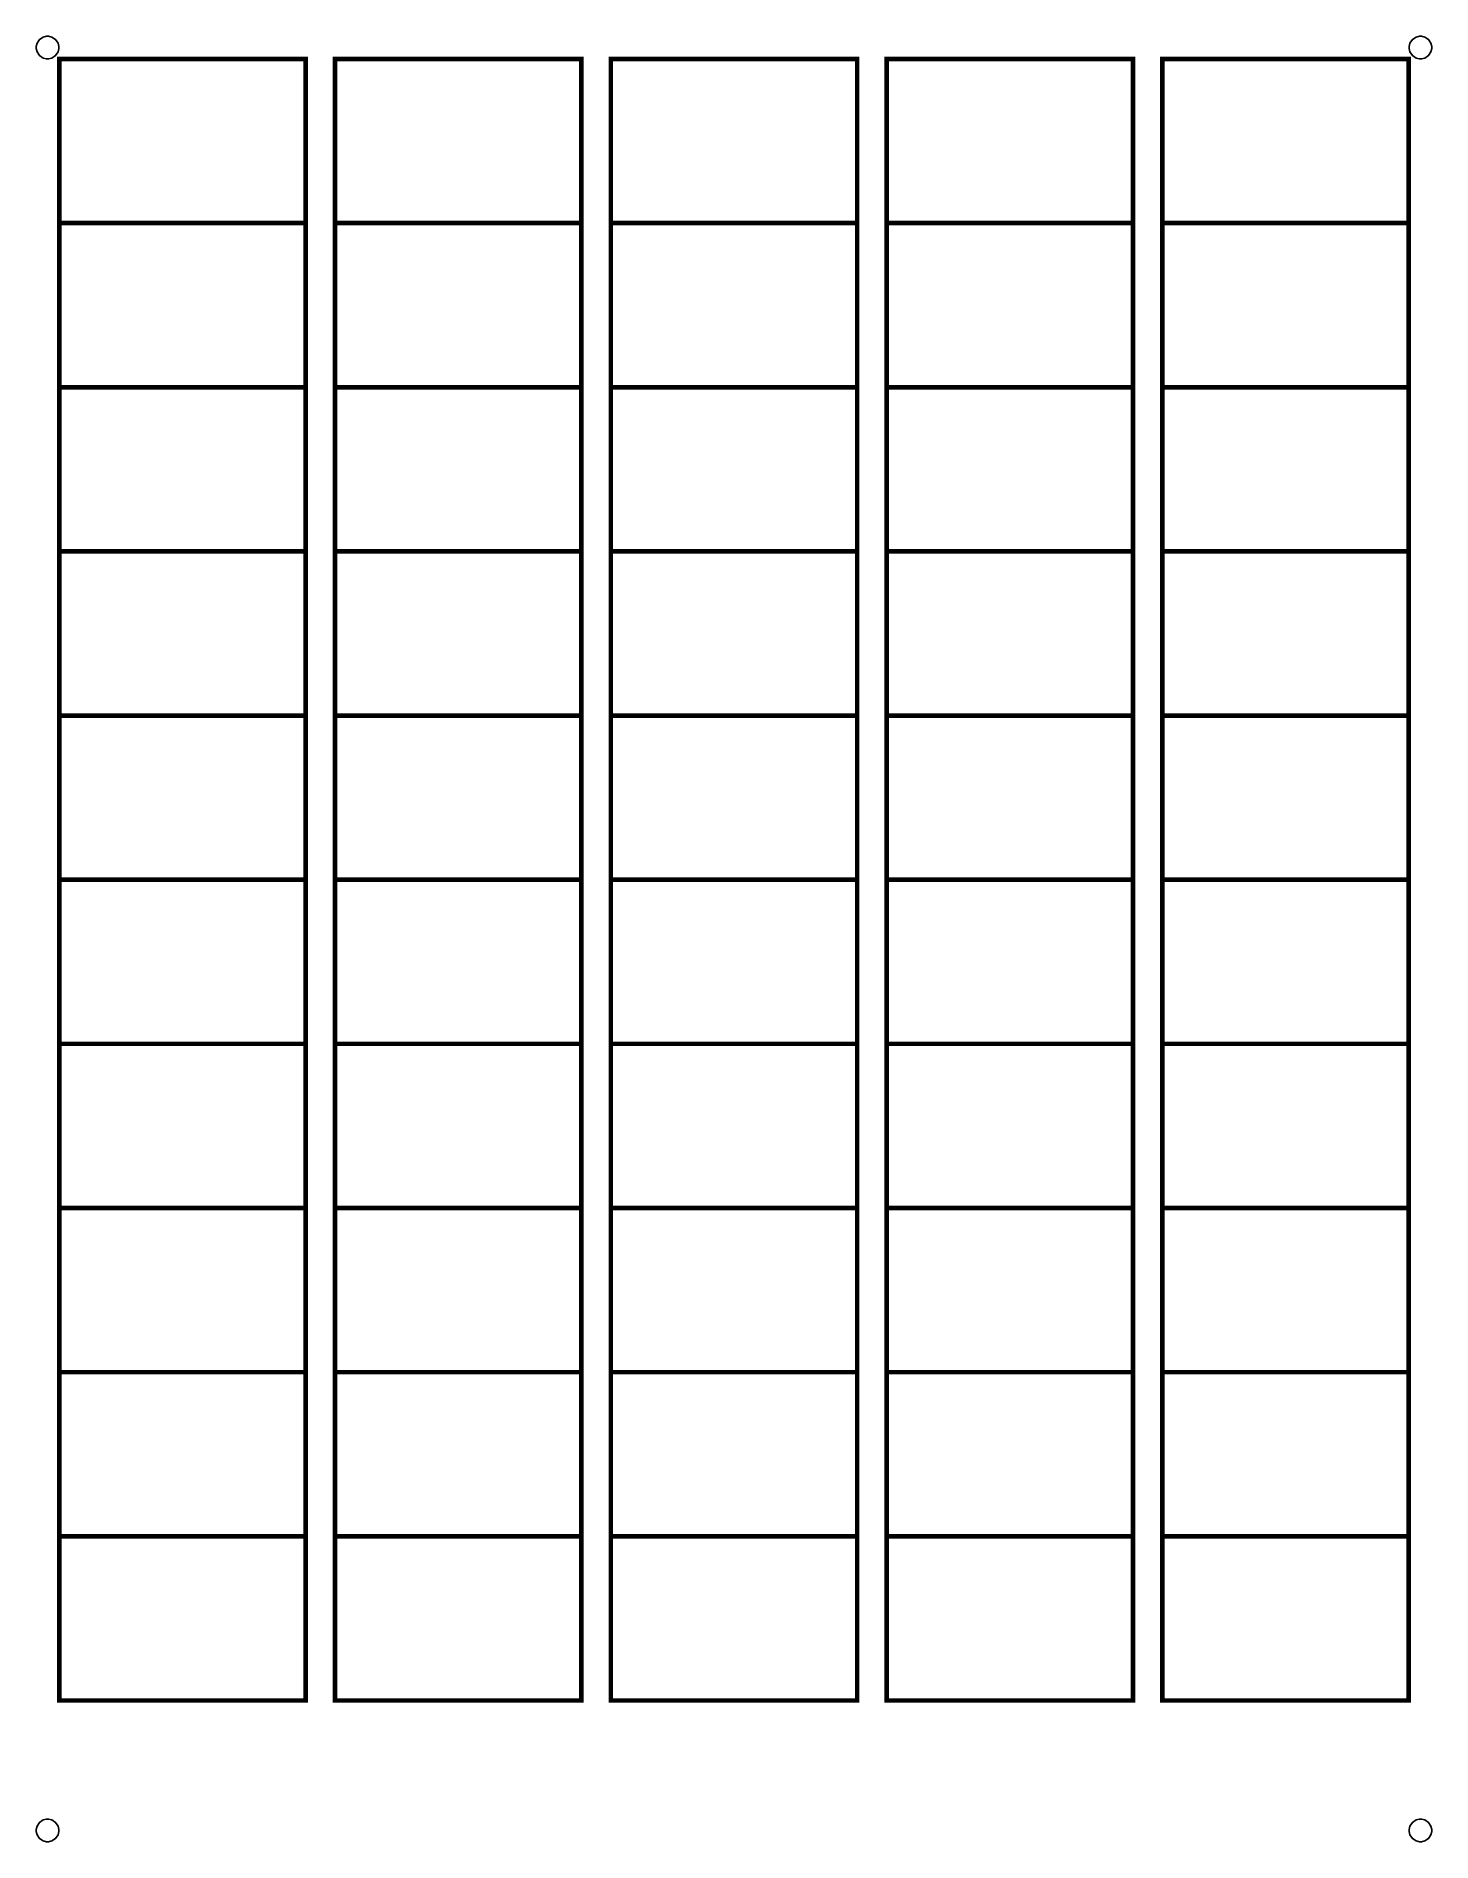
# Model space of a CAD drawing. Extents: x 0 to 216, y 0 to 279.
import ezdxf

# ---------------------------------------------------------------- set-up
doc = ezdxf.new("R2010")
doc.units = 0
doc.layers.add('C00-00-00-BLACK', color=7, linetype='CONTINUOUS')

msp = doc.modelspace()

# ---------------------------------------------------------------- linework, layer by layer
at = {"layer": 'C00-00-00-BLACK'}
for points in [[(3.52778, 277.636), (3.52778, 277.808), (3.3886, 278.324), (3.01101, 278.885), (2.45015, 279.262), (1.93477, 279.4), (1.76389, 279.4), (1.59163, 279.4), (1.07625, 279.262), (0.515387, 278.885), (0.137804, 278.324), (0, 277.808), (0, 277.636), (0, 277.465), (0.137804, 276.95), (0.515387, 276.389), (1.07625, 276.012), (1.59163, 275.872), (1.76389, 275.872), (1.93477, 275.872), (2.45015, 276.012), (3.01101, 276.389), (3.3886, 276.95), (3.52778, 277.465), (3.52778, 277.636)], [(3.52778, 277.636), (3.52778, 277.808), (3.3886, 278.324), (3.01101, 278.885), (2.45015, 279.262), (1.93477, 279.4), (1.76389, 279.4), (1.59163, 279.4), (1.07625, 279.262), (0.515387, 278.885), (0.137804, 278.324), (0, 277.808), (0, 277.636), (0, 277.465), (0.137804, 276.95), (0.515387, 276.389), (1.07625, 276.012), (1.59163, 275.872), (1.76389, 275.872), (1.93477, 275.872), (2.45015, 276.012), (3.01101, 276.389), (3.3886, 276.95), (3.52778, 277.465), (3.52778, 277.636)], [(3.52778, 277.636), (3.52778, 277.808), (3.3886, 278.324), (3.01101, 278.885), (2.45015, 279.262), (1.93477, 279.4), (1.76389, 279.4), (1.59163, 279.4), (1.07625, 279.262), (0.515387, 278.885), (0.137804, 278.324), (0, 277.808), (0, 277.636), (0, 277.465), (0.137804, 276.95), (0.515387, 276.389), (1.07625, 276.012), (1.59163, 275.872), (1.76389, 275.872), (1.93477, 275.872), (2.45015, 276.012), (3.01101, 276.389), (3.3886, 276.95), (3.52778, 277.465), (3.52778, 277.636)], [(3.52778, 277.636), (3.52778, 277.808), (3.3886, 278.324), (3.01101, 278.885), (2.45015, 279.262), (1.93477, 279.4), (1.76389, 279.4), (1.59163, 279.4), (1.07625, 279.262), (0.515387, 278.885), (0.137804, 278.324), (0, 277.808), (0, 277.636), (0, 277.465), (0.137804, 276.95), (0.515387, 276.389), (1.07625, 276.012), (1.59163, 275.872), (1.76389, 275.872), (1.93477, 275.872), (2.45015, 276.012), (3.01101, 276.389), (3.3886, 276.95), (3.52778, 277.465), (3.52778, 277.636)], [(3.52778, 277.636), (3.52778, 277.808), (3.3886, 278.324), (3.01101, 278.885), (2.45015, 279.262), (1.93477, 279.4), (1.76389, 279.4), (1.59163, 279.4), (1.07625, 279.262), (0.515387, 278.885), (0.137804, 278.324), (0, 277.808), (0, 277.636), (0, 277.465), (0.137804, 276.95), (0.515387, 276.389), (1.07625, 276.012), (1.59163, 275.872), (1.76389, 275.872), (1.93477, 275.872), (2.45015, 276.012), (3.01101, 276.389), (3.3886, 276.95), (3.52778, 277.465), (3.52778, 277.636)], [(3.52778, 277.636), (3.52778, 277.808), (3.3886, 278.324), (3.01101, 278.885), (2.45015, 279.262), (1.93477, 279.4), (1.76389, 279.4), (1.59163, 279.4), (1.07625, 279.262), (0.515387, 278.885), (0.137804, 278.324), (0, 277.808), (0, 277.636), (0, 277.465), (0.137804, 276.95), (0.515387, 276.389), (1.07625, 276.012), (1.59163, 275.872), (1.76389, 275.872), (1.93477, 275.872), (2.45015, 276.012), (3.01101, 276.389), (3.3886, 276.95), (3.52778, 277.465), (3.52778, 277.636)], [(3.52778, 277.636), (3.52778, 277.808), (3.3886, 278.324), (3.01101, 278.885), (2.45015, 279.262), (1.93477, 279.4), (1.76389, 279.4), (1.59163, 279.4), (1.07625, 279.262), (0.515387, 278.885), (0.137804, 278.324), (0, 277.808), (0, 277.636), (0, 277.465), (0.137804, 276.95), (0.515387, 276.389), (1.07625, 276.012), (1.59163, 275.872), (1.76389, 275.872), (1.93477, 275.872), (2.45015, 276.012), (3.01101, 276.389), (3.3886, 276.95), (3.52778, 277.465), (3.52778, 277.636)], [(3.52778, 277.636), (3.52778, 277.808), (3.3886, 278.324), (3.01101, 278.885), (2.45015, 279.262), (1.93477, 279.4), (1.76389, 279.4), (1.59163, 279.4), (1.07625, 279.262), (0.515387, 278.885), (0.137804, 278.324), (0, 277.808), (0, 277.636), (0, 277.465), (0.137804, 276.95), (0.515387, 276.389), (1.07625, 276.012), (1.59163, 275.872), (1.76389, 275.872), (1.93477, 275.872), (2.45015, 276.012), (3.01101, 276.389), (3.3886, 276.95), (3.52778, 277.465), (3.52778, 277.636)], [(3.52778, 277.636), (3.52778, 277.808), (3.3886, 278.324), (3.01101, 278.885), (2.45015, 279.262), (1.93477, 279.4), (1.76389, 279.4), (1.59163, 279.4), (1.07625, 279.262), (0.515387, 278.885), (0.137804, 278.324), (0, 277.808), (0, 277.636), (0, 277.465), (0.137804, 276.95), (0.515387, 276.389), (1.07625, 276.012), (1.59163, 275.872), (1.76389, 275.872), (1.93477, 275.872), (2.45015, 276.012), (3.01101, 276.389), (3.3886, 276.95), (3.52778, 277.465), (3.52778, 277.636)], [(3.52778, 277.636), (3.52778, 277.808), (3.3886, 278.324), (3.01101, 278.885), (2.45015, 279.262), (1.93477, 279.4), (1.76389, 279.4), (1.59163, 279.4), (1.07625, 279.262), (0.515387, 278.885), (0.137804, 278.324), (0, 277.808), (0, 277.636), (0, 277.465), (0.137804, 276.95), (0.515387, 276.389), (1.07625, 276.012), (1.59163, 275.872), (1.76389, 275.872), (1.93477, 275.872), (2.45015, 276.012), (3.01101, 276.389), (3.3886, 276.95), (3.52778, 277.465), (3.52778, 277.636)], [(215.9, 277.636), (215.9, 277.808), (215.761, 278.324), (215.383, 278.885), (214.822, 279.262), (214.307, 279.4), (214.136, 279.4), (213.964, 279.4), (213.449, 279.262), (212.888, 278.885), (212.51, 278.324), (212.372, 277.808), (212.372, 277.636), (212.372, 277.465), (212.51, 276.95), (212.888, 276.389), (213.449, 276.012), (213.964, 275.872), (214.136, 275.872), (214.307, 275.872), (214.822, 276.012), (215.383, 276.389), (215.761, 276.95), (215.9, 277.465), (215.9, 277.636)], [(215.9, 277.636), (215.9, 277.808), (215.761, 278.324), (215.383, 278.885), (214.822, 279.262), (214.307, 279.4), (214.136, 279.4), (213.964, 279.4), (213.449, 279.262), (212.888, 278.885), (212.51, 278.324), (212.372, 277.808), (212.372, 277.636), (212.372, 277.465), (212.51, 276.95), (212.888, 276.389), (213.449, 276.012), (213.964, 275.872), (214.136, 275.872), (214.307, 275.872), (214.822, 276.012), (215.383, 276.389), (215.761, 276.95), (215.9, 277.465), (215.9, 277.636)], [(215.9, 277.636), (215.9, 277.808), (215.761, 278.324), (215.383, 278.885), (214.822, 279.262), (214.307, 279.4), (214.136, 279.4), (213.964, 279.4), (213.449, 279.262), (212.888, 278.885), (212.51, 278.324), (212.372, 277.808), (212.372, 277.636), (212.372, 277.465), (212.51, 276.95), (212.888, 276.389), (213.449, 276.012), (213.964, 275.872), (214.136, 275.872), (214.307, 275.872), (214.822, 276.012), (215.383, 276.389), (215.761, 276.95), (215.9, 277.465), (215.9, 277.636)], [(215.9, 277.636), (215.9, 277.808), (215.761, 278.324), (215.383, 278.885), (214.822, 279.262), (214.307, 279.4), (214.136, 279.4), (213.964, 279.4), (213.449, 279.262), (212.888, 278.885), (212.51, 278.324), (212.372, 277.808), (212.372, 277.636), (212.372, 277.465), (212.51, 276.95), (212.888, 276.389), (213.449, 276.012), (213.964, 275.872), (214.136, 275.872), (214.307, 275.872), (214.822, 276.012), (215.383, 276.389), (215.761, 276.95), (215.9, 277.465), (215.9, 277.636)], [(215.9, 277.636), (215.9, 277.808), (215.761, 278.324), (215.383, 278.885), (214.822, 279.262), (214.307, 279.4), (214.136, 279.4), (213.964, 279.4), (213.449, 279.262), (212.888, 278.885), (212.51, 278.324), (212.372, 277.808), (212.372, 277.636), (212.372, 277.465), (212.51, 276.95), (212.888, 276.389), (213.449, 276.012), (213.964, 275.872), (214.136, 275.872), (214.307, 275.872), (214.822, 276.012), (215.383, 276.389), (215.761, 276.95), (215.9, 277.465), (215.9, 277.636)], [(215.9, 277.636), (215.9, 277.808), (215.761, 278.324), (215.383, 278.885), (214.822, 279.262), (214.307, 279.4), (214.136, 279.4), (213.964, 279.4), (213.449, 279.262), (212.888, 278.885), (212.51, 278.324), (212.372, 277.808), (212.372, 277.636), (212.372, 277.465), (212.51, 276.95), (212.888, 276.389), (213.449, 276.012), (213.964, 275.872), (214.136, 275.872), (214.307, 275.872), (214.822, 276.012), (215.383, 276.389), (215.761, 276.95), (215.9, 277.465), (215.9, 277.636)], [(215.9, 277.636), (215.9, 277.808), (215.761, 278.324), (215.383, 278.885), (214.822, 279.262), (214.307, 279.4), (214.136, 279.4), (213.964, 279.4), (213.449, 279.262), (212.888, 278.885), (212.51, 278.324), (212.372, 277.808), (212.372, 277.636), (212.372, 277.465), (212.51, 276.95), (212.888, 276.389), (213.449, 276.012), (213.964, 275.872), (214.136, 275.872), (214.307, 275.872), (214.822, 276.012), (215.383, 276.389), (215.761, 276.95), (215.9, 277.465), (215.9, 277.636)], [(215.9, 277.636), (215.9, 277.808), (215.761, 278.324), (215.383, 278.885), (214.822, 279.262), (214.307, 279.4), (214.136, 279.4), (213.964, 279.4), (213.449, 279.262), (212.888, 278.885), (212.51, 278.324), (212.372, 277.808), (212.372, 277.636), (212.372, 277.465), (212.51, 276.95), (212.888, 276.389), (213.449, 276.012), (213.964, 275.872), (214.136, 275.872), (214.307, 275.872), (214.822, 276.012), (215.383, 276.389), (215.761, 276.95), (215.9, 277.465), (215.9, 277.636)], [(215.9, 277.636), (215.9, 277.808), (215.761, 278.324), (215.383, 278.885), (214.822, 279.262), (214.307, 279.4), (214.136, 279.4), (213.964, 279.4), (213.449, 279.262), (212.888, 278.885), (212.51, 278.324), (212.372, 277.808), (212.372, 277.636), (212.372, 277.465), (212.51, 276.95), (212.888, 276.389), (213.449, 276.012), (213.964, 275.872), (214.136, 275.872), (214.307, 275.872), (214.822, 276.012), (215.383, 276.389), (215.761, 276.95), (215.9, 277.465), (215.9, 277.636)], [(215.9, 277.636), (215.9, 277.808), (215.761, 278.324), (215.383, 278.885), (214.822, 279.262), (214.307, 279.4), (214.136, 279.4), (213.964, 279.4), (213.449, 279.262), (212.888, 278.885), (212.51, 278.324), (212.372, 277.808), (212.372, 277.636), (212.372, 277.465), (212.51, 276.95), (212.888, 276.389), (213.449, 276.012), (213.964, 275.872), (214.136, 275.872), (214.307, 275.872), (214.822, 276.012), (215.383, 276.389), (215.761, 276.95), (215.9, 277.465), (215.9, 277.636)], [(3.52778, 1.76389), (3.52778, 1.93614), (3.3886, 2.45153), (3.01101, 3.01239), (2.45015, 3.38998), (1.93477, 3.52778), (1.76389, 3.52778), (1.59163, 3.52778), (1.07625, 3.38998), (0.515387, 3.01239), (0.137804, 2.45153), (0, 1.93614), (0, 1.76389), (0, 1.59301), (0.137804, 1.07763), (0.515387, 0.516763), (1.07625, 0.139182), (1.59163, 0), (1.76389, 0), (1.93477, 0), (2.45015, 0.139182), (3.01101, 0.516763), (3.3886, 1.07763), (3.52778, 1.59301), (3.52778, 1.76389)], [(3.52778, 1.76389), (3.52778, 1.93614), (3.3886, 2.45153), (3.01101, 3.01239), (2.45015, 3.38998), (1.93477, 3.52778), (1.76389, 3.52778), (1.59163, 3.52778), (1.07625, 3.38998), (0.515387, 3.01239), (0.137804, 2.45153), (0, 1.93614), (0, 1.76389), (0, 1.59301), (0.137804, 1.07763), (0.515387, 0.516763), (1.07625, 0.139182), (1.59163, 0), (1.76389, 0), (1.93477, 0), (2.45015, 0.139182), (3.01101, 0.516763), (3.3886, 1.07763), (3.52778, 1.59301), (3.52778, 1.76389)], [(3.52778, 1.76389), (3.52778, 1.93614), (3.3886, 2.45153), (3.01101, 3.01239), (2.45015, 3.38998), (1.93477, 3.52778), (1.76389, 3.52778), (1.59163, 3.52778), (1.07625, 3.38998), (0.515387, 3.01239), (0.137804, 2.45153), (0, 1.93614), (0, 1.76389), (0, 1.59301), (0.137804, 1.07763), (0.515387, 0.516763), (1.07625, 0.139182), (1.59163, 0), (1.76389, 0), (1.93477, 0), (2.45015, 0.139182), (3.01101, 0.516763), (3.3886, 1.07763), (3.52778, 1.59301), (3.52778, 1.76389)], [(3.52778, 1.76389), (3.52778, 1.93614), (3.3886, 2.45153), (3.01101, 3.01239), (2.45015, 3.38998), (1.93477, 3.52778), (1.76389, 3.52778), (1.59163, 3.52778), (1.07625, 3.38998), (0.515387, 3.01239), (0.137804, 2.45153), (0, 1.93614), (0, 1.76389), (0, 1.59301), (0.137804, 1.07763), (0.515387, 0.516763), (1.07625, 0.139182), (1.59163, 0), (1.76389, 0), (1.93477, 0), (2.45015, 0.139182), (3.01101, 0.516763), (3.3886, 1.07763), (3.52778, 1.59301), (3.52778, 1.76389)], [(3.52778, 1.76389), (3.52778, 1.93614), (3.3886, 2.45153), (3.01101, 3.01239), (2.45015, 3.38998), (1.93477, 3.52778), (1.76389, 3.52778), (1.59163, 3.52778), (1.07625, 3.38998), (0.515387, 3.01239), (0.137804, 2.45153), (0, 1.93614), (0, 1.76389), (0, 1.59301), (0.137804, 1.07763), (0.515387, 0.516763), (1.07625, 0.139182), (1.59163, 0), (1.76389, 0), (1.93477, 0), (2.45015, 0.139182), (3.01101, 0.516763), (3.3886, 1.07763), (3.52778, 1.59301), (3.52778, 1.76389)], [(3.52778, 1.76389), (3.52778, 1.93614), (3.3886, 2.45153), (3.01101, 3.01239), (2.45015, 3.38998), (1.93477, 3.52778), (1.76389, 3.52778), (1.59163, 3.52778), (1.07625, 3.38998), (0.515387, 3.01239), (0.137804, 2.45153), (0, 1.93614), (0, 1.76389), (0, 1.59301), (0.137804, 1.07763), (0.515387, 0.516763), (1.07625, 0.139182), (1.59163, 0), (1.76389, 0), (1.93477, 0), (2.45015, 0.139182), (3.01101, 0.516763), (3.3886, 1.07763), (3.52778, 1.59301), (3.52778, 1.76389)], [(3.52778, 1.76389), (3.52778, 1.93614), (3.3886, 2.45153), (3.01101, 3.01239), (2.45015, 3.38998), (1.93477, 3.52778), (1.76389, 3.52778), (1.59163, 3.52778), (1.07625, 3.38998), (0.515387, 3.01239), (0.137804, 2.45153), (0, 1.93614), (0, 1.76389), (0, 1.59301), (0.137804, 1.07763), (0.515387, 0.516763), (1.07625, 0.139182), (1.59163, 0), (1.76389, 0), (1.93477, 0), (2.45015, 0.139182), (3.01101, 0.516763), (3.3886, 1.07763), (3.52778, 1.59301), (3.52778, 1.76389)], [(3.52778, 1.76389), (3.52778, 1.93614), (3.3886, 2.45153), (3.01101, 3.01239), (2.45015, 3.38998), (1.93477, 3.52778), (1.76389, 3.52778), (1.59163, 3.52778), (1.07625, 3.38998), (0.515387, 3.01239), (0.137804, 2.45153), (0, 1.93614), (0, 1.76389), (0, 1.59301), (0.137804, 1.07763), (0.515387, 0.516763), (1.07625, 0.139182), (1.59163, 0), (1.76389, 0), (1.93477, 0), (2.45015, 0.139182), (3.01101, 0.516763), (3.3886, 1.07763), (3.52778, 1.59301), (3.52778, 1.76389)], [(3.52778, 1.76389), (3.52778, 1.93614), (3.3886, 2.45153), (3.01101, 3.01239), (2.45015, 3.38998), (1.93477, 3.52778), (1.76389, 3.52778), (1.59163, 3.52778), (1.07625, 3.38998), (0.515387, 3.01239), (0.137804, 2.45153), (0, 1.93614), (0, 1.76389), (0, 1.59301), (0.137804, 1.07763), (0.515387, 0.516763), (1.07625, 0.139182), (1.59163, 0), (1.76389, 0), (1.93477, 0), (2.45015, 0.139182), (3.01101, 0.516763), (3.3886, 1.07763), (3.52778, 1.59301), (3.52778, 1.76389)], [(3.52778, 1.76389), (3.52778, 1.93614), (3.3886, 2.45153), (3.01101, 3.01239), (2.45015, 3.38998), (1.93477, 3.52778), (1.76389, 3.52778), (1.59163, 3.52778), (1.07625, 3.38998), (0.515387, 3.01239), (0.137804, 2.45153), (0, 1.93614), (0, 1.76389), (0, 1.59301), (0.137804, 1.07763), (0.515387, 0.516763), (1.07625, 0.139182), (1.59163, 0), (1.76389, 0), (1.93477, 0), (2.45015, 0.139182), (3.01101, 0.516763), (3.3886, 1.07763), (3.52778, 1.59301), (3.52778, 1.76389)], [(215.9, 1.76389), (215.9, 1.93614), (215.761, 2.45153), (215.383, 3.01239), (214.822, 3.38998), (214.307, 3.52778), (214.136, 3.52778), (213.964, 3.52778), (213.449, 3.38998), (212.888, 3.01239), (212.51, 2.45153), (212.372, 1.93614), (212.372, 1.76389), (212.372, 1.59301), (212.51, 1.07763), (212.888, 0.516763), (213.449, 0.139182), (213.964, 0), (214.136, 0), (214.307, 0), (214.822, 0.139182), (215.383, 0.516763), (215.761, 1.07763), (215.9, 1.59301), (215.9, 1.76389)], [(215.9, 1.76389), (215.9, 1.93614), (215.761, 2.45153), (215.383, 3.01239), (214.822, 3.38998), (214.307, 3.52778), (214.136, 3.52778), (213.964, 3.52778), (213.449, 3.38998), (212.888, 3.01239), (212.51, 2.45153), (212.372, 1.93614), (212.372, 1.76389), (212.372, 1.59301), (212.51, 1.07763), (212.888, 0.516763), (213.449, 0.139182), (213.964, 0), (214.136, 0), (214.307, 0), (214.822, 0.139182), (215.383, 0.516763), (215.761, 1.07763), (215.9, 1.59301), (215.9, 1.76389)], [(215.9, 1.76389), (215.9, 1.93614), (215.761, 2.45153), (215.383, 3.01239), (214.822, 3.38998), (214.307, 3.52778), (214.136, 3.52778), (213.964, 3.52778), (213.449, 3.38998), (212.888, 3.01239), (212.51, 2.45153), (212.372, 1.93614), (212.372, 1.76389), (212.372, 1.59301), (212.51, 1.07763), (212.888, 0.516763), (213.449, 0.139182), (213.964, 0), (214.136, 0), (214.307, 0), (214.822, 0.139182), (215.383, 0.516763), (215.761, 1.07763), (215.9, 1.59301), (215.9, 1.76389)], [(215.9, 1.76389), (215.9, 1.93614), (215.761, 2.45153), (215.383, 3.01239), (214.822, 3.38998), (214.307, 3.52778), (214.136, 3.52778), (213.964, 3.52778), (213.449, 3.38998), (212.888, 3.01239), (212.51, 2.45153), (212.372, 1.93614), (212.372, 1.76389), (212.372, 1.59301), (212.51, 1.07763), (212.888, 0.516763), (213.449, 0.139182), (213.964, 0), (214.136, 0), (214.307, 0), (214.822, 0.139182), (215.383, 0.516763), (215.761, 1.07763), (215.9, 1.59301), (215.9, 1.76389)], [(215.9, 1.76389), (215.9, 1.93614), (215.761, 2.45153), (215.383, 3.01239), (214.822, 3.38998), (214.307, 3.52778), (214.136, 3.52778), (213.964, 3.52778), (213.449, 3.38998), (212.888, 3.01239), (212.51, 2.45153), (212.372, 1.93614), (212.372, 1.76389), (212.372, 1.59301), (212.51, 1.07763), (212.888, 0.516763), (213.449, 0.139182), (213.964, 0), (214.136, 0), (214.307, 0), (214.822, 0.139182), (215.383, 0.516763), (215.761, 1.07763), (215.9, 1.59301), (215.9, 1.76389)], [(215.9, 1.76389), (215.9, 1.93614), (215.761, 2.45153), (215.383, 3.01239), (214.822, 3.38998), (214.307, 3.52778), (214.136, 3.52778), (213.964, 3.52778), (213.449, 3.38998), (212.888, 3.01239), (212.51, 2.45153), (212.372, 1.93614), (212.372, 1.76389), (212.372, 1.59301), (212.51, 1.07763), (212.888, 0.516763), (213.449, 0.139182), (213.964, 0), (214.136, 0), (214.307, 0), (214.822, 0.139182), (215.383, 0.516763), (215.761, 1.07763), (215.9, 1.59301), (215.9, 1.76389)], [(215.9, 1.76389), (215.9, 1.93614), (215.761, 2.45153), (215.383, 3.01239), (214.822, 3.38998), (214.307, 3.52778), (214.136, 3.52778), (213.964, 3.52778), (213.449, 3.38998), (212.888, 3.01239), (212.51, 2.45153), (212.372, 1.93614), (212.372, 1.76389), (212.372, 1.59301), (212.51, 1.07763), (212.888, 0.516763), (213.449, 0.139182), (213.964, 0), (214.136, 0), (214.307, 0), (214.822, 0.139182), (215.383, 0.516763), (215.761, 1.07763), (215.9, 1.59301), (215.9, 1.76389)], [(215.9, 1.76389), (215.9, 1.93614), (215.761, 2.45153), (215.383, 3.01239), (214.822, 3.38998), (214.307, 3.52778), (214.136, 3.52778), (213.964, 3.52778), (213.449, 3.38998), (212.888, 3.01239), (212.51, 2.45153), (212.372, 1.93614), (212.372, 1.76389), (212.372, 1.59301), (212.51, 1.07763), (212.888, 0.516763), (213.449, 0.139182), (213.964, 0), (214.136, 0), (214.307, 0), (214.822, 0.139182), (215.383, 0.516763), (215.761, 1.07763), (215.9, 1.59301), (215.9, 1.76389)], [(215.9, 1.76389), (215.9, 1.93614), (215.761, 2.45153), (215.383, 3.01239), (214.822, 3.38998), (214.307, 3.52778), (214.136, 3.52778), (213.964, 3.52778), (213.449, 3.38998), (212.888, 3.01239), (212.51, 2.45153), (212.372, 1.93614), (212.372, 1.76389), (212.372, 1.59301), (212.51, 1.07763), (212.888, 0.516763), (213.449, 0.139182), (213.964, 0), (214.136, 0), (214.307, 0), (214.822, 0.139182), (215.383, 0.516763), (215.761, 1.07763), (215.9, 1.59301), (215.9, 1.76389)], [(215.9, 1.76389), (215.9, 1.93614), (215.761, 2.45153), (215.383, 3.01239), (214.822, 3.38998), (214.307, 3.52778), (214.136, 3.52778), (213.964, 3.52778), (213.449, 3.38998), (212.888, 3.01239), (212.51, 2.45153), (212.372, 1.93614), (212.372, 1.76389), (212.372, 1.59301), (212.51, 1.07763), (212.888, 0.516763), (213.449, 0.139182), (213.964, 0), (214.136, 0), (214.307, 0), (214.822, 0.139182), (215.383, 0.516763), (215.761, 1.07763), (215.9, 1.59301), (215.9, 1.76389)]]:
    msp.add_lwpolyline(points, close=True, dxfattribs=at)
at = {"layer": 'C00-00-00-BLACK', "const_width": 0.705556}
for points in [[(3.57738, 250.472), (41.6775, 250.472), (41.6775, 275.872), (3.57738, 275.872), (3.57738, 250.472)], [(46.2386, 250.472), (84.3386, 250.472), (84.3386, 275.872), (46.2386, 275.872), (46.2386, 250.472)], [(88.9, 250.472), (127, 250.472), (127, 275.872), (88.9, 275.872), (88.9, 250.472)], [(131.561, 250.472), (169.661, 250.472), (169.661, 275.872), (131.561, 275.872), (131.561, 250.472)], [(174.222, 250.472), (212.322, 250.472), (212.322, 275.872), (174.222, 275.872), (174.222, 250.472)], [(3.57738, 225.072), (41.6775, 225.072), (41.6775, 250.472), (3.57738, 250.472), (3.57738, 225.072)], [(46.2386, 225.072), (84.3386, 225.072), (84.3386, 250.472), (46.2386, 250.472), (46.2386, 225.072)], [(88.9, 225.072), (127, 225.072), (127, 250.472), (88.9, 250.472), (88.9, 225.072)], [(131.561, 225.072), (169.661, 225.072), (169.661, 250.472), (131.561, 250.472), (131.561, 225.072)], [(174.222, 225.072), (212.322, 225.072), (212.322, 250.472), (174.222, 250.472), (174.222, 225.072)], [(3.57738, 199.672), (41.6775, 199.672), (41.6775, 225.072), (3.57738, 225.072), (3.57738, 199.672)], [(46.2386, 199.672), (84.3386, 199.672), (84.3386, 225.072), (46.2386, 225.072), (46.2386, 199.672)], [(88.9, 199.672), (127, 199.672), (127, 225.072), (88.9, 225.072), (88.9, 199.672)], [(131.561, 199.672), (169.661, 199.672), (169.661, 225.072), (131.561, 225.072), (131.561, 199.672)], [(174.222, 199.672), (212.322, 199.672), (212.322, 225.072), (174.222, 225.072), (174.222, 199.672)], [(3.57738, 174.272), (41.6775, 174.272), (41.6775, 199.672), (3.57738, 199.672), (3.57738, 174.272)], [(46.2386, 174.272), (84.3386, 174.272), (84.3386, 199.672), (46.2386, 199.672), (46.2386, 174.272)], [(88.9, 174.272), (127, 174.272), (127, 199.672), (88.9, 199.672), (88.9, 174.272)], [(131.561, 174.272), (169.661, 174.272), (169.661, 199.672), (131.561, 199.672), (131.561, 174.272)], [(174.222, 174.272), (212.322, 174.272), (212.322, 199.672), (174.222, 199.672), (174.222, 174.272)], [(3.57738, 148.872), (41.6775, 148.872), (41.6775, 174.272), (3.57738, 174.272), (3.57738, 148.872)], [(46.2386, 148.872), (84.3386, 148.872), (84.3386, 174.272), (46.2386, 174.272), (46.2386, 148.872)], [(88.9, 148.872), (127, 148.872), (127, 174.272), (88.9, 174.272), (88.9, 148.872)], [(131.561, 148.872), (169.661, 148.872), (169.661, 174.272), (131.561, 174.272), (131.561, 148.872)], [(174.222, 148.872), (212.322, 148.872), (212.322, 174.272), (174.222, 174.272), (174.222, 148.872)], [(3.57738, 123.472), (41.6775, 123.472), (41.6775, 148.872), (3.57738, 148.872), (3.57738, 123.472)], [(46.2386, 123.472), (84.3386, 123.472), (84.3386, 148.872), (46.2386, 148.872), (46.2386, 123.472)], [(88.9, 123.472), (127, 123.472), (127, 148.872), (88.9, 148.872), (88.9, 123.472)], [(131.561, 123.472), (169.661, 123.472), (169.661, 148.872), (131.561, 148.872), (131.561, 123.472)], [(174.222, 123.472), (212.322, 123.472), (212.322, 148.872), (174.222, 148.872), (174.222, 123.472)], [(3.57738, 98.0722), (41.6775, 98.0722), (41.6775, 123.472), (3.57738, 123.472), (3.57738, 98.0722)], [(46.2386, 98.0722), (84.3386, 98.0722), (84.3386, 123.472), (46.2386, 123.472), (46.2386, 98.0722)], [(88.9, 98.0722), (127, 98.0722), (127, 123.472), (88.9, 123.472), (88.9, 98.0722)], [(131.561, 98.0722), (169.661, 98.0722), (169.661, 123.472), (131.561, 123.472), (131.561, 98.0722)], [(174.222, 98.0722), (212.322, 98.0722), (212.322, 123.472), (174.222, 123.472), (174.222, 98.0722)], [(3.57738, 72.6722), (41.6775, 72.6722), (41.6775, 98.0722), (3.57738, 98.0722), (3.57738, 72.6722)], [(46.2386, 72.6722), (84.3386, 72.6722), (84.3386, 98.0722), (46.2386, 98.0722), (46.2386, 72.6722)], [(88.9, 72.6722), (127, 72.6722), (127, 98.0722), (88.9, 98.0722), (88.9, 72.6722)], [(131.561, 72.6722), (169.661, 72.6722), (169.661, 98.0722), (131.561, 98.0722), (131.561, 72.6722)], [(174.222, 72.6722), (212.322, 72.6722), (212.322, 98.0722), (174.222, 98.0722), (174.222, 72.6722)], [(3.57738, 47.2722), (41.6775, 47.2722), (41.6775, 72.6722), (3.57738, 72.6722), (3.57738, 47.2722)], [(46.2386, 47.2722), (84.3386, 47.2722), (84.3386, 72.6722), (46.2386, 72.6722), (46.2386, 47.2722)], [(88.9, 47.2722), (127, 47.2722), (127, 72.6722), (88.9, 72.6722), (88.9, 47.2722)], [(131.561, 47.2722), (169.661, 47.2722), (169.661, 72.6722), (131.561, 72.6722), (131.561, 47.2722)], [(174.222, 47.2722), (212.322, 47.2722), (212.322, 72.6722), (174.222, 72.6722), (174.222, 47.2722)], [(3.57738, 21.8722), (41.6775, 21.8722), (41.6775, 47.2722), (3.57738, 47.2722), (3.57738, 21.8722)], [(46.2386, 21.8722), (84.3386, 21.8722), (84.3386, 47.2722), (46.2386, 47.2722), (46.2386, 21.8722)], [(88.9, 21.8722), (127, 21.8722), (127, 47.2722), (88.9, 47.2722), (88.9, 21.8722)], [(131.561, 21.8722), (169.661, 21.8722), (169.661, 47.2722), (131.561, 47.2722), (131.561, 21.8722)], [(174.222, 21.8722), (212.322, 21.8722), (212.322, 47.2722), (174.222, 47.2722), (174.222, 21.8722)]]:
    msp.add_lwpolyline(points, close=True, dxfattribs=at)

doc.saveas('drawing.dxf')
